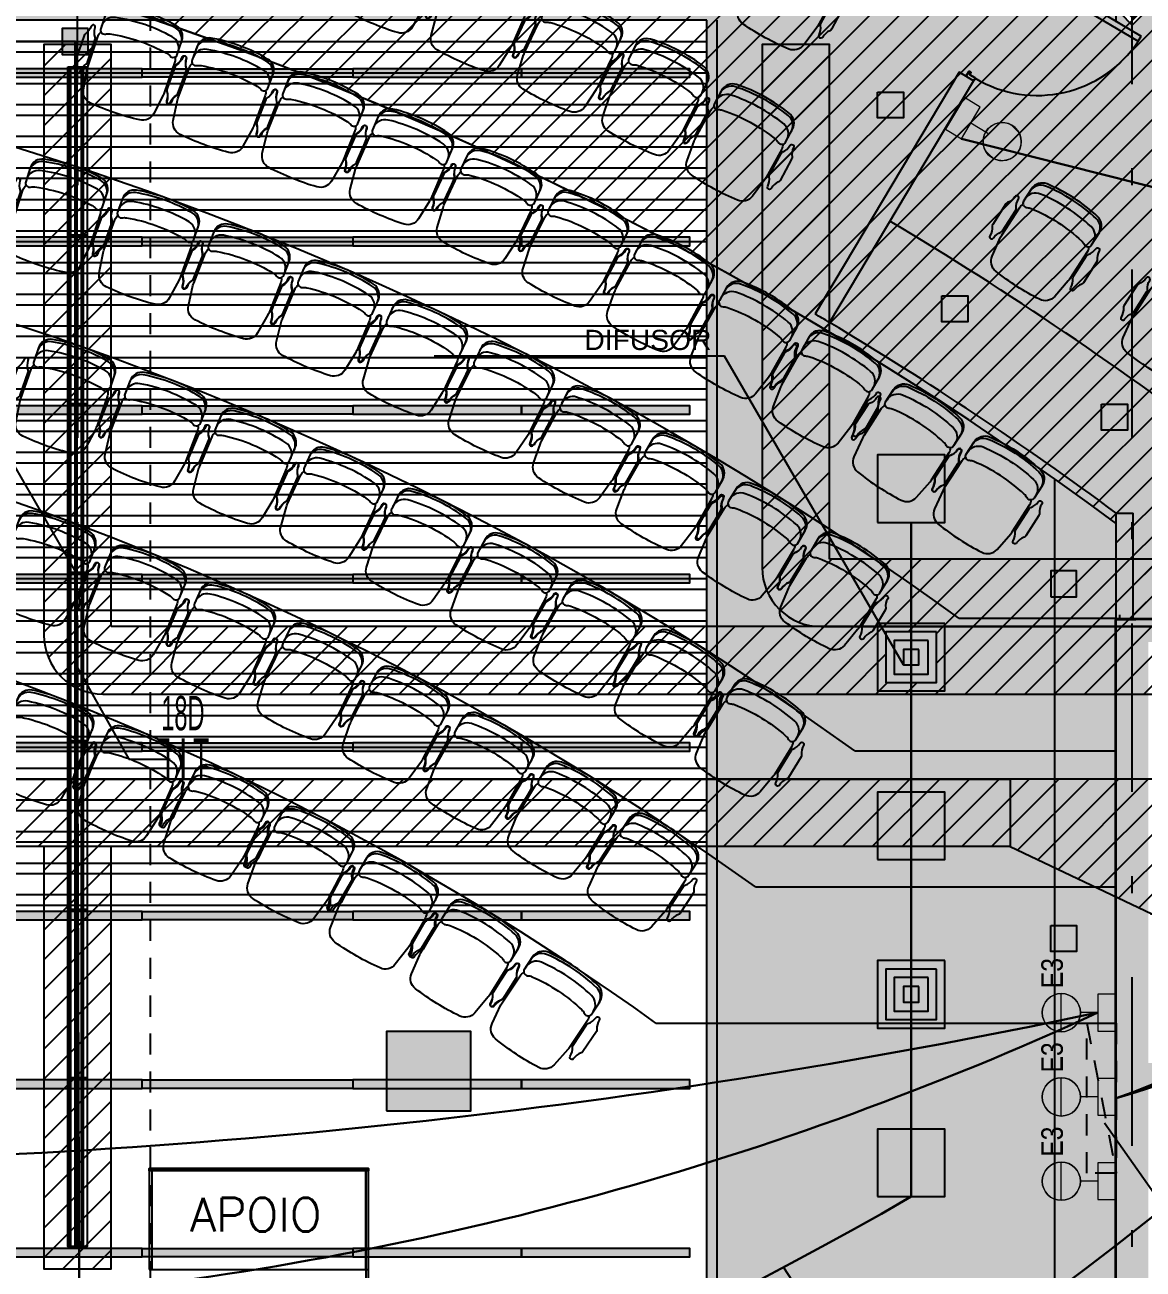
# Model space of a CAD drawing. Header units: millimetres. Extents: x 182 to 575, y -105 to 95.
# Drawn here: x 330.97 to 337.6, y -1.5 to 5.88 of the extents above; entities that cross this region are included whole.
import ezdxf
from ezdxf import colors
from ezdxf.entities.mleader import LeaderData, LeaderLine
from ezdxf.enums import TextEntityAlignment as Align
from ezdxf.math import Vec2, Vec3

# ---------------------------------------------------------------- set-up
doc = ezdxf.new("R2010")
doc.units = ezdxf.units.MM
doc.header["$MEASUREMENT"] = 0
for name, pattern in [('CONTINU', [0]), ('DASHDOT', [1, 0.5, -0.25, 0, -0.25]), ('HIDDEN2', [0.1875, 0.125, -0.0625])]:
    doc.linetypes.add(name, pattern=pattern)
for name, color, linetype in [('ar condicionado', 160, 'Continuous'), ('auxiliar eletrica', 1, 'Continuous'), ('base', 253, 'Continuous'), ('CAIX', 1, 'Continuous'), ('construir', 10, 'Continuous'), ('DEMOLIR', 10, 'HIDDEN2'), ('EIXOS', 31, 'DASHDOT'), ('eletrica', 200, 'Continuous'), ('ESTR', 3, 'Continuous'), ('FORRO', 253, 'Continuous'), ('LAY_1', 1, 'Continuous'), ('LAY_2', 2, 'Continuous'), ('LUMINOTECNICA', 170, 'Continuous'), ('Mob', 252, 'Continuous'), ('PISO', 252, 'Continuous'), ('som', 30, 'Continuous')]:
    doc.layers.add(name, color=color, linetype=linetype)
for name, color, linetype, lineweight in [('auxiliar eletrica am', 2, 'Continuous', 20), ('auxiliar eletrica vd', 3, 'Continuous', 20), ('eletroduto eletrica', 152, 'EL', 30), ('TEXTO ELETRICA', 2, 'Continuous', 20), ('Tomadas elétricas', 2, 'Continuous', 50)]:
    doc.layers.add(name, color=color, linetype=linetype, lineweight=lineweight)
doc.styles.add('ARIAL', font='arial.ttf')
doc.styles.add('SIMPLEX', font='simplex', dxfattribs={"height": 0.2})
doc.styles.get("Standard").update_dxf_attribs({"font": 'romans.shx'})
doc.styles.add('TECNO', font='technic_.ttf', dxfattribs={"width": 0.7})
doc.linetypes.add('EL', pattern='A,0.5,-0.2,["EL",Standard,S=0.1,R=0,X=-0.08,Y=-0.05],-0.175', length=0.875)
doc.dimstyles.new('SA-25', dxfattribs={"dimtxt": 0.05, "dimasz": 0.05, "dimexe": 0.025, "dimexo": 0.05, "dimgap": 0.025, "dimtad": 1, "dimzin": 4, "dimdsep": 46, "dimtxsty": 'SIMPLEX', "dimblk": 'OBLIQUE', "dimcen": 0.025, "dimdle": 0.05, "dimclrt": 2, "dimaunit": 1, "dimadec": 3, "dimazin": 0, "dimtfac": 1, "dimtofl": 0, "dimtmove": 0, "dimatfit": 3, "dimldrblk": 'OPEN30', "dimfxl": 1, "dimtolj": 1, "dimtzin": 0, "dimarcsym": 0})

# ---------------------------------------------------------------- blocks, each defined once
blk = doc.blocks.new('XR_BL2_AND_MON-REV15$0$P2000501')
for points in [[(0.2315, -0.362, 0.149389), (0.24, -0.3341), (0.24, -0.1416, 0.03724), (0.2389, -0.1267), (0.2207, -0.0055, 0.342214), (0.1543, 0.058, 0.051556), (-0.1543, 0.058, 0.342214), (-0.2207, -0.0055), (-0.2389, -0.1267, 0.03724), (-0.24, -0.1416), (-0.24, -0.3341, 0.149389), (-0.2315, -0.362)], [(0.24, -0.397, -0.36261), (0.1784, -0.4708, -0.08991), (-0.1784, -0.4708, -0.36261), (-0.24, -0.397)], [(0.24, -0.453, -0.36261), (0.1784, -0.5268, -0.08991), (-0.1784, -0.5268, -0.36261), (-0.24, -0.453)]]:
    blk.add_lwpolyline(points, format="xyb")
for points in [[(-0.2541, -0.1536, -0.164851), (-0.25, -0.1658), (-0.25, -0.3099, -0.164851), (-0.2541, -0.322, 0.162089), (-0.2725, -0.3753, -1), (-0.2975, -0.3753, 0.162089), (-0.3159, -0.322, -0.164851), (-0.32, -0.3099), (-0.32, -0.1658, -0.164851), (-0.3159, -0.1536, 0.162089), (-0.2975, -0.1003, -1), (-0.2725, -0.1003, 0.162089)], [(0.25, -0.1658), (0.25, -0.3099, 0.164851), (0.2541, -0.322, -0.162089), (0.2725, -0.3753, 1), (0.2975, -0.3753, -0.162089), (0.3159, -0.322, 0.164851), (0.32, -0.3099), (0.32, -0.1658, 0.164851), (0.3159, -0.1536, -0.162089), (0.2975, -0.1003, 1), (0.2725, -0.1003, -0.162089), (0.2541, -0.1536, 0.164851)], [(-0.1784, -0.3681, 0.08991), (0.1784, -0.3681, 0.086278), (0.2025, -0.3592, -0.57735), (0.24, -0.3809), (0.24, -0.468, -0.36261), (0.1784, -0.5418, -0.08991), (-0.1784, -0.5418, -0.36261), (-0.24, -0.468), (-0.24, -0.3809, -0.57735), (-0.2025, -0.3592, 0.086278)]]:
    blk.add_lwpolyline(points, format="xyb", close=True)
blk = doc.blocks.new('_Oblique')
at = {"color": 0, "linetype": 'ByBlock', "lineweight": -2}
blk.add_line((-0.5, -0.5), (0.5, 0.5), dxfattribs=at)
blk = doc.blocks.new('*D55')
at = {"layer": 'Defpoints', "color": 0, "transparency": 16777216}
for p in [(337.4458, 7.1956), (335.0766, 5.9082), (337.4458, 5.8464, 195.166)]:
    blk.add_point(p, dxfattribs=at)
at = {"layer": 'FORRO', "color": 0, "lineweight": -2, "transparency": 16777216}
for p, q in [((335.0266, 7.1956), (337.4958, 7.1956)), ((335.0766, 5.9582), (335.0766, 7.2206)), ((337.4458, 5.8964), (337.4458, 7.2206))]:
    blk.add_line(p, q, dxfattribs=at)
at = {"layer": 'FORRO', "color": 0, "lineweight": -2, "transparency": 16777216, "xscale": 0.05, "yscale": 0.05, "zscale": 0.05, "rotation": 180}
blk.add_blockref('_Oblique', (335.0766, 7.1956), dxfattribs=at)
at = {"layer": 'FORRO', "color": 0, "lineweight": -2, "transparency": 16777216, "xscale": 0.05, "yscale": 0.05, "zscale": 0.05}
blk.add_blockref('_Oblique', (337.4458, 7.1956), dxfattribs=at)
at = {"layer": 'FORRO', "color": 2, "transparency": 16777216, "insert": (336.2612, 7.3206), "char_height": 0.2, "attachment_point": 5, "style": 'SIMPLEX'}
blk.add_mtext('\\A1;2.37', dxfattribs=at)
blk = doc.blocks.new('_Open30')
at = {"color": 0, "linetype": 'ByBlock', "lineweight": -2}
for p, q in [((-1, 0.27), (0, 0)), ((0, 0), (-1, -0.27)), ((0, 0), (-1, 0))]:
    blk.add_line(p, q, dxfattribs=at)
blk = doc.blocks.new('DIFUS LIN')
at = {"ltscale": 0.8}
h = blk.add_hatch(dxfattribs=at)
h.set_pattern_fill('ANSI32', color=256, scale=0.1, angle=45)
h.set_pattern_definition([(90, (-134.6328, -206.38291), (-0.0375, 0), []), (90, (-134.6203, -206.37041), (-0.0375, 0), [])])
h.paths.add_polyline_path([(-0.0572, 1), (0.0572, 1), (0.0572, 0), (-0.0572, 0)])
blk.add_lwpolyline([(-0.0572, 1), (0.0572, 1), (0.0572, 0), (-0.0572, 0)], close=True, dxfattribs=at)
blk = doc.blocks.new('ILUMIN LIN')
at = {"layer": 'LUMINOTECNICA', "ltscale": 0.8}
h = blk.add_hatch(color=161, dxfattribs=at)
h.dxf.hatch_style = 1
h.paths.add_polyline_path([(-0.025, 1), (0.025, 1), (0.025, 0), (-0.025, 0)])
blk.add_lwpolyline([(-0.025, 1), (0.025, 1), (0.025, 0), (-0.025, 0)], close=True, dxfattribs=at)
blk = doc.blocks.new('40x40-4000')
at = {"layer": 'LUMINOTECNICA', "ltscale": 0.8}
h = blk.add_hatch(color=81, dxfattribs=at)
h.dxf.hatch_style = 1
h.paths.add_polyline_path([(-0.2, -0.2), (0.2, -0.2), (0.2, 0.2), (-0.2, 0.2)])
blk.add_lwpolyline([(-0.2, -0.2), (0.2, -0.2), (0.2, 0.2), (-0.2, 0.2)], close=True, dxfattribs=at)
blk = doc.blocks.new('STH8960PTO')
at = {"layer": 'LUMINOTECNICA', "ltscale": 0.8}
h = blk.add_hatch(color=31, dxfattribs=at)
h.dxf.hatch_style = 1
h.paths.add_polyline_path([(-0.0768, 0.0768), (0.0768, 0.0768), (0.0768, -0.0768), (-0.0768, -0.0768)])
blk.add_lwpolyline([(-0.0768, 0.0768), (0.0768, 0.0768), (0.0768, -0.0768), (-0.0768, -0.0768)], close=True, dxfattribs=at)
blk = doc.blocks.new('GRELHA AR')
at = {"layer": 'ar condicionado', "color": 1}
for points in [[(-0.2, 0.2), (0.2, 0.2), (0.2, -0.2), (-0.2, -0.2)], [(-0.1499, 0.1499), (0.1499, 0.1499), (0.1499, -0.1499), (-0.1499, -0.1499)], [(-0.1003, 0.1003), (0.1003, 0.1003), (0.1003, -0.1003), (-0.1003, -0.1003)], [(-0.0459, 0.0459), (0.0459, 0.0459), (0.0459, -0.0459), (-0.0459, -0.0459)]]:
    blk.add_lwpolyline(points, close=True, dxfattribs=at)
blk = doc.blocks.new('INT-4WAY')
at = {"layer": 'auxiliar eletrica vd'}
h = blk.add_hatch(color=150, dxfattribs=at)
h.dxf.hatch_style = 1
h.paths.add_polyline_path([(0.162, 0.466, 1), (-0.162, 0.466)])
at = {"layer": 'auxiliar eletrica am', "ltscale": 1.8}
blk.add_lwpolyline([(-0.156, 0), (0.156, 0), (0.156, 0.156), (-0.156, 0.156)], close=True, dxfattribs=at)
at = {"layer": 'auxiliar eletrica vd', "color": 150}
for p, q in [((-0.162, 0.466), (0.162, 0.466)), ((0, 0.156), (0, 0.304))]:
    blk.add_line(p, q, dxfattribs=at)
blk.add_circle((0, 0.466), 0.162, dxfattribs=at)
for start, end in [(0, 180), (180, 0)]:
    blk.add_arc((0, 0.466), 0.162, start, end, dxfattribs=at)
at = {"layer": 'auxiliar eletrica vd', "color": 20, "ltscale": 1.5, "style": 'TECNO'}
blk.add_text('E3', height=0.1828, dxfattribs=at).set_placement((0.207, 0.453))
blk = doc.blocks.new('INTERRUPTOR NOVO')
at = {"layer": 'auxiliar eletrica vd'}
for points in [[(5678418.53, 6557199.21), (5678419.8, 6557196.56), (5678422.05, 6557204.94)], [(5678418.53, 6557199.21), (5678422.05, 6557204.94), (5678420.6, 6557204.21)], [(5678419.8, 6557196.56), (5678422.05, 6557195.1), (5678422.05, 6557204.94)], [(5678420.6, 6557204.21), (5678422.05, 6557204.94), (5678421.06, 6557204.5)], [(5678422.05, 6557204.94), (5678424.19, 6557205.17), (5678423.11, 6557205.17)], [(5678422.05, 6557204.94), (5678425.25, 6557204.94), (5678424.19, 6557205.17)], [(5678422.05, 6557195.1), (5678425.25, 6557195.1), (5678422.05, 6557204.94)], [(5678422.05, 6557204.94), (5678425.25, 6557195.1), (5678425.25, 6557204.94)], [(5678425.25, 6557204.94), (5678426.69, 6557204.21), (5678426.23, 6557204.5)], [(5678425.25, 6557204.94), (5678426.9, 6557204.04), (5678426.69, 6557204.21)], [(5678425.25, 6557204.94), (5678427.49, 6557203.48), (5678426.9, 6557204.04)], [(5678425.25, 6557204.94), (5678425.25, 6557195.1), (5678427.49, 6557203.48)], [(5678418.48, 6557200.29), (5678418.72, 6557201.62), (5678418.58, 6557201.1)], [(5678418.48, 6557200.29), (5678418.53, 6557199.21), (5678418.72, 6557201.62)], [(5678418.53, 6557199.21), (5678420.6, 6557204.21), (5678419.46, 6557203.06)], [(5678418.53, 6557199.21), (5678419.46, 6557203.06), (5678418.81, 6557201.87)], [(5678418.53, 6557199.21), (5678418.81, 6557201.87), (5678418.72, 6557201.62)], [(5678419.46, 6557203.06), (5678420.6, 6557204.21), (5678419.99, 6557203.68)], [(5678425.25, 6557195.1), (5678428.76, 6557200.83), (5678427.49, 6557203.48)], [(5678427.49, 6557203.48), (5678428.48, 6557201.87), (5678428.13, 6557202.61)], [(5678427.49, 6557203.48), (5678428.76, 6557200.83), (5678428.48, 6557201.87)], [(5678418.48, 6557199.75), (5678418.53, 6557199.21), (5678418.48, 6557200.29)], [(5678418.53, 6557199.21), (5678418.81, 6557198.17), (5678419.8, 6557196.56)], [(5678418.53, 6557199.21), (5678418.65, 6557198.68), (5678418.81, 6557198.17)], [(5678418.81, 6557198.17), (5678418.92, 6557197.92), (5678419.16, 6557197.43)], [(5678418.81, 6557198.17), (5678419.16, 6557197.43), (5678419.8, 6557196.56)], [(5678425.25, 6557195.1), (5678426.69, 6557195.83), (5678428.76, 6557200.83)], [(5678426.69, 6557195.83), (5678427.83, 6557196.98), (5678428.76, 6557200.83)], [(5678427.83, 6557196.98), (5678428.48, 6557198.17), (5678428.76, 6557200.83)], [(5678427.83, 6557196.98), (5678427.99, 6557197.2), (5678428.48, 6557198.17)], [(5678428.48, 6557198.17), (5678428.57, 6557198.42), (5678428.76, 6557200.83)], [(5678428.57, 6557198.42), (5678428.81, 6557199.75), (5678428.76, 6557200.83)], [(5678428.57, 6557198.42), (5678428.71, 6557198.94), (5678428.81, 6557199.75)], [(5678428.71, 6557198.94), (5678428.76, 6557199.21), (5678428.81, 6557199.75)], [(5678419.16, 6557197.43), (5678419.46, 6557196.98), (5678419.8, 6557196.56)], [(5678419.8, 6557196.56), (5678420.39, 6557196), (5678422.05, 6557195.1)], [(5678419.8, 6557196.56), (5678419.99, 6557196.36), (5678420.39, 6557196)], [(5678420.39, 6557196), (5678420.6, 6557195.83), (5678422.05, 6557195.1)], [(5678420.6, 6557195.83), (5678421.06, 6557195.54), (5678422.05, 6557195.1)], [(5678421.06, 6557195.54), (5678421.3, 6557195.41), (5678422.05, 6557195.1)], [(5678421.3, 6557195.41), (5678421.54, 6557195.29), (5678422.05, 6557195.1)], [(5678422.05, 6557195.1), (5678422.57, 6557194.96), (5678423.11, 6557194.87)], [(5678422.05, 6557195.1), (5678423.11, 6557194.87), (5678425.25, 6557195.1)], [(5678423.11, 6557194.87), (5678424.19, 6557194.87), (5678425.25, 6557195.1)], [(5678423.11, 6557194.87), (5678423.38, 6557194.85), (5678423.92, 6557194.85)], [(5678424.19, 6557194.87), (5678424.72, 6557194.96), (5678425.25, 6557195.1)], [(5678425.25, 6557195.1), (5678426.23, 6557195.54), (5678426.69, 6557195.83)], [(5678426.69, 6557195.83), (5678427.31, 6557196.36), (5678427.83, 6557196.98)], [(5678426.69, 6557195.83), (5678426.9, 6557196), (5678427.31, 6557196.36)], [(5678427.31, 6557196.36), (5678427.49, 6557196.56), (5678427.83, 6557196.98)]]:
    blk.add_hatch(color=150, dxfattribs=at).paths.add_polyline_path(points, flags=0)
at = {"layer": 'auxiliar eletrica am', "ltscale": 1.8}
blk.add_lwpolyline([(5678418.65, 6557185.12), (5678428.65, 6557185.12), (5678428.65, 6557190.12), (5678418.65, 6557190.12)], close=True, dxfattribs=at)
at = {"layer": 'auxiliar eletrica vd', "color": 150}
blk.add_line((5678423.65, 6557190.12), (5678423.65, 6557195.52), dxfattribs=at)
blk.add_circle((5678423.65, 6557200.02), 5.18, dxfattribs=at)
for radius, start, end in [(5.18, 0, 180), (5.17, 180, 0)]:
    blk.add_arc((5678423.65, 6557200.02), radius, start, end, dxfattribs=at)

msp = doc.modelspace()

# ---------------------------------------------------------------- hatches: boundary and pattern name
at = {"layer": 'ar condicionado'}
h = msp.add_hatch(dxfattribs=at)
h.set_pattern_fill('ANSI31', color=256)
edge = h.paths.add_edge_path()
edge.add_line((325.2408, 1.0062), (336.8154, 1.0062))
edge.add_line((336.8154, 1.0062), (336.8154, 1.4062))
edge.add_line((336.8154, 1.4062), (325.1908, 1.4062))
edge.add_arc((325.1908, 1.0562), 0.35, 90, 180)
edge.add_line((324.8408, 1.0562), (324.8408, -1.4987))
edge.add_line((324.8408, -1.4987), (325.2408, -1.4987))
edge.add_line((325.2408, -1.4987), (325.2408, 1.0062))
edge = h.paths.add_edge_path()
edge.add_line((338.166, 2.311), (336.9444, 2.311))
edge.add_line((336.9444, 2.311), (331.4825, 2.311))
edge.add_line((331.4825, 2.311), (331.4825, 5.7647))
edge.add_line((331.4825, 5.7647), (331.0825, 5.7647))
edge.add_line((331.0825, 5.7647), (331.0825, 2.261))
edge.add_arc((331.4325, 2.261), 0.35, 180, 270)
edge.add_line((331.4325, 1.911), (338.166, 1.911))
edge.add_line((338.166, 1.911), (338.166, 2.311))
h.paths.add_polyline_path([(336.0788, 2.2792), (336.3786, 2.2792), (336.3786, 1.9793), (336.0788, 1.9793)], flags=16)
h.paths.add_polyline_path([(336.1284, 2.2296), (336.329, 2.2296), (336.329, 2.029), (336.1284, 2.029)], flags=0)
h.paths.add_polyline_path([(336.1828, 2.1752), (336.2746, 2.1752), (336.2746, 2.0833), (336.1828, 2.0833)], flags=0)
edge = h.paths.add_edge_path(flags=0)
edge.add_line((338.166, 2.711), (336.9944, 2.711))
edge.add_line((336.9944, 2.711), (336.9944, 5.7647))
edge.add_line((336.9944, 5.7647), (336.5944, 5.7647))
edge.add_line((336.5944, 5.7647), (336.5944, 2.661))
edge.add_arc((336.9444, 2.661), 0.35, 180, 270)
edge.add_line((336.9444, 2.311), (338.166, 2.311))
edge.add_line((338.166, 2.311), (338.166, 2.711))
h.paths.add_polyline_path([(331.4825, 1.0062), (331.0825, 1.0062), (331.0825, -1.4987), (331.4825, -1.4987)], flags=17)
h = msp.add_hatch(dxfattribs=at)
h.set_pattern_fill('ANSI31', color=256)
edge = h.paths.add_edge_path()
edge.add_line((338.166, 2.711), (335.7444, 2.711))
edge.add_line((335.7444, 2.711), (335.7444, 5.7647))
edge.add_line((335.7444, 5.7647), (335.3444, 5.7647))
edge.add_line((335.3444, 5.7647), (335.3444, 2.661))
edge.add_arc((335.6944, 2.661), 0.35, 180, 270)
edge.add_line((335.6944, 2.311), (338.166, 2.311))
edge.add_line((338.166, 2.311), (338.166, 2.711))
h.paths.add_polyline_path([(338.166, 1.4062), (336.8154, 1.4062), (336.8154, 1.0062), (337.3172, 0.7677), (337.6358, 0.6163), (337.657, 0.6062), (338.166, 0.6062)])
at = {"layer": 'base'}
msp.add_hatch(color=256, dxfattribs=at).paths.add_polyline_path([(342.5958, 2.1191), (342.5958, 3.866), (342.7658, 3.866), (342.7658, 3.776), (342.7358, 3.776), (342.7358, 0.3223), (342.7658, 0.3223), (342.7658, 0.2323), (342.5958, 0.2323), (342.5958, 1.9791), (339.5362, 1.9791), (339.5362, -2.1809), (341.0237, -2.1809), (341.0237, -2.3209), (339.3462, -2.3209), (339.3462, -2.1809), (339.3962, -2.1809), (339.3962, -0.4191), (337.6358, -0.4191), (337.6358, -1.9216), (337.5408, -1.8266), (337.4458, -1.9216), (337.4458, 2.3591), (338.5462, 2.3591), (338.5462, 2.2191), (337.6358, 2.2191), (337.6358, -0.2791), (339.3962, -0.2791), (339.3962, 2.2191), (339.3462, 2.2191), (339.3462, 2.3591), (339.3962, 2.3591), (339.3962, 6.2791), (337.8951, 6.2791), (337.9651, 6.3491), (337.8951, 6.4191), (341.0237, 6.4191), (341.0237, 6.2791), (339.5362, 6.2791), (339.5362, 2.1191)])
at = {"layer": 'construir'}
h = msp.add_hatch(dxfattribs=at)
h.set_pattern_fill('ANSI31', color=256)
edge = h.paths.add_edge_path()
edge.add_line((325.0408, 7.0141), (325.0408, 8.4316))
edge.add_line((325.0408, 8.4316), (328.1575, 8.4316))
edge.add_line((328.1575, 8.4316), (328.1575, 8.5216))
edge.add_line((328.1575, 8.5216), (337.4708, 8.5216))
edge.add_line((337.4708, 8.5216), (337.4708, 6.7009))
edge.add_line((337.4708, 6.7009), (337.1166, 6.3466))
edge.add_line((337.1166, 6.3466), (337.5458, 5.9174))
edge.add_line((337.5458, 5.9174), (337.9325, 6.2716))
edge.add_line((337.9325, 6.2716), (339.3689, 6.2729))
edge.add_line((339.3689, 6.2729), (339.3689, 2.3604))
edge.add_line((339.3689, 2.3604), (337.4458, 2.3612))
edge.add_line((337.4458, 2.3612), (337.4458, 2.9227))
edge.add_arc((325.0562, -13.7905), 20.8047, 53.45019, 90.04235)
at = {"layer": 'FORRO', "transparency": 33554602}
h = msp.add_hatch(color=256, dxfattribs=at)
h.dxf.hatch_style = 1
h.paths.add_polyline_path([(315.0651, 5.9082), (319.2151, 5.9082), (319.2151, -2.1584), (317.2461, -2.1584), (317.2753, -2.2034), (337.1666, -2.2034), (337.4408, -1.9291), (337.4408, 2.3516), (339.3689, 2.3837), (339.3689, 6.2766), (337.9375, 6.2766), (337.5408, 5.8799), (337.0812, 6.3537), (337.4708, 6.7433), (337.4708, 8.5216), (312.6108, 8.4316), (312.6358, 6.7183), (313.0004, 6.3537), (312.5479, 5.887), (312.1416, 6.2791), (310.6855, 6.2766), (310.6855, 2.3566), (312.6358, 2.3566), (312.6408, -1.9291), (312.9151, -2.2034), (317.2753, -2.2034), (317.2461, -2.1584), (315.0651, -2.1584)])
h.paths.add_polyline_path([(319.2151, 5.9082), (324.6166, 5.9082), (324.6166, -2.1584), (319.2151, -2.1584)], flags=17)
h.paths.add_polyline_path([(325.4651, 5.9082), (330.8666, 5.9082), (330.8666, -2.1584), (325.4651, -2.1584)], flags=16)
h.paths.add_polyline_path([(330.8666, 5.9082), (335.0166, 5.9082), (335.0166, -2.1584), (330.8666, -2.1584)], flags=16)
at = {"layer": 'FORRO'}
h = msp.add_hatch(dxfattribs=at)
h.set_pattern_fill('ANSI32', color=256, scale=0.5, angle=135)
h.set_pattern_definition([(180, (318.36656, 5.90821), (-1e-17, -0.1875), []), (180, (318.30406, 5.97071), (-1e-17, -0.1875), [])])
h.paths.add_polyline_path([(330.8666, 5.9082), (335.0166, 5.9082), (335.0166, 0.5711), (330.8666, 0.5711)])
at = {"layer": 'som'}
h = msp.add_hatch(color=256, dxfattribs=at)
h.dxf.hatch_style = 1
h.paths.add_polyline_path([(333.1158, -0.5618), (333.6158, -0.5618), (333.6158, -0.0918), (333.1158, -0.0918)])

# ---------------------------------------------------------------- linework, layer by layer
at = {"color": 0, "extrusion": (2.28982e-05, -4.81365e-07, 1)}
msp.add_line((337.5762, 5.7844, 0), (337.5941, 5.8144, 0), dxfattribs=at)
at = {"layer": 'ar condicionado', "color": 7}
for p, q in [((331.2747, 2.633), (330.2129, 4.4643)), ((335.1209, 3.9147, 97.583), (333.3992, 3.9147, 97.583)), ((336.1828, 2.0833, 97.583), (335.1209, 3.9147, 97.583))]:
    msp.add_line(p, q, dxfattribs=at)
at = {"layer": 'ar condicionado'}
msp.add_line((336.8154, 1.0062), (337.657, 0.6062), dxfattribs=at)
for points in [[(331.4825, 2.311), (331.4825, 5.7647), (331.0825, 5.7647), (331.0825, 2.261, 0.414214), (331.4325, 1.911), (338.166, 1.911), (338.166, 2.311)], [(335.7444, 2.711), (335.7444, 5.7647), (335.3444, 5.7647), (335.3444, 2.661, 0.414214), (335.6944, 2.311), (338.166, 2.311), (338.166, 2.711)], [(325.2408, 1.0062), (325.2408, -1.4987), (324.8408, -1.4987), (324.8408, 1.0562, -0.414214), (325.1908, 1.4062), (336.8154, 1.4062), (336.8154, 1.0062)]]:
    msp.add_lwpolyline(points, format="xyb", close=True, dxfattribs=at)
for points in [[(337.6487, 0.6062), (338.166, 0.6062), (338.166, 1.4062), (325.2908, 1.4062)], [(331.0825, 1.0062), (331.0825, -1.4987), (331.4825, -1.4987), (331.4825, 1.0062)]]:
    msp.add_lwpolyline(points, dxfattribs=at)
at = {"layer": 'auxiliar eletrica'}
msp.add_line((331.2803, 2.0696, 177.5225), (331.5868, 1.5238, 177.5225), dxfattribs=at)
at = {"layer": 'auxiliar eletrica', "linetype": 'CONTINU', "ltscale": 0.025}
msp.add_line((331.5868, 1.5238, 177.5225), (331.8324, 1.5238, 177.5225), dxfattribs=at)
at = {"layer": 'base'}
for p, q in [((337.4658, 2.3812, 195.166), (337.4658, 2.3566, 195.166)), ((337.4458, -1.9241, 195.166), (337.4458, 2.3566, 195.166)), ((337.4458, -1.9241, 195.166), (337.4458, 2.3566, 195.166)), ((337.4408, 1.5738, 195.166), (337.4408, 1.7238, 195.166)), ((337.4408, 0.7664, 195.166), (337.4408, 0.9164, 195.166)), ((337.4458, -0.041, 195.166), (337.4458, 0.109, 195.166))]:
    msp.add_line(p, q, dxfattribs=at)
at = {"layer": 'CAIX', "extrusion": (2.28982e-05, -4.81365e-07, 1)}
for p, q in [((336.9585, 6.1526, 0), (337.5762, 5.7844, 0)), ((336.9764, 6.1827, 0), (337.5941, 5.8144, 0)), ((336.5989, 5.5495), (336.5964, 5.5452))]:
    msp.add_line(p, q, dxfattribs=at)
at = {"layer": 'CAIX', "extrusion": (2.28982e-05, -4.81365e-07, 1), "elevation": 0.0077}
msp.add_lwpolyline([(336.5705, 5.6054, -0.414214), (336.5727, 5.6059), (336.5828, 5.5999, -0.414214), (336.5834, 5.5977), (336.5769, 5.5869, 0.414214), (336.5772, 5.5858), (336.6078, 5.5675, -0.414214), (336.6083, 5.5653), (336.5997, 5.5509, -0.414214), (336.5975, 5.5504), (336.5921, 5.5536), (336.5925, 5.5543), (336.598, 5.551, 0.414214), (336.5991, 5.5513), (336.6077, 5.5658, 0.414214), (336.6074, 5.5669), (336.5768, 5.5851, -0.414214), (336.5762, 5.5873), (336.5827, 5.5981, 0.414214), (336.5824, 5.5992), (336.5723, 5.6052, 0.414214), (336.5712, 5.605), (336.5549, 5.5776, 0.414214), (336.5552, 5.5766), (336.5607, 5.5733), (336.5603, 5.5726), (336.5548, 5.5759, -0.414214), (336.5542, 5.5781)], format="xyb", close=True, dxfattribs=at)
at = {"layer": 'CAIX', "extrusion": (2.28982e-05, -4.81365e-07, 1)}
msp.add_arc((336.9764, 6.1827, 0.0077), 0.72, 239.19714, 326.41083, dxfattribs=at)
at = {"layer": 'construir'}
for p, q in [((336.513, 5.6008), (335.6582, 4.1669)), ((336.5989, 5.5495), (335.7441, 4.1157)), ((336.5989, 5.5495, 0), (336.513, 5.6008)), ((337.4458, 2.9848, 195.166), (337.5458, 2.9848, 195.166)), ((338.5462, 2.3566, 195.166), (337.4458, 2.3566, 195.166))]:
    msp.add_line(p, q, dxfattribs=at)
for points in [[(330.9145, -2.2054), (331.2915, -1.8298), (331.6674, -2.2057), (331.7076, -2.2034), (337.1666, -2.2034), (337.4458, -1.9241), (337.4458, 2.3566), (337.4458, 2.3566), (339.3689, 2.3566), (339.3689, 6.2766), (337.8951, 6.2766), (337.5415, 5.923), (337.1166, 6.3466), (337.4708, 6.7009), (337.4708, 8.5216), (328.1575, 8.5216)], [(337.4458, 2.3612), (337.4458, 2.9848)], [(337.5458, 2.3612), (337.5458, 2.9848)]]:
    msp.add_lwpolyline(points, dxfattribs=at)
for radius, start, end in [(20.8513, 53.49254, 126.50745), (21.6013, 52.6504, 59.19714), (20.9013, 59.19714, 59.47126), (20.9013, 53.59393, 59.19714)]:
    msp.add_arc((325.0408, -13.8372), radius, start, end, dxfattribs=at)
at = {"layer": 'DEMOLIR'}
msp.add_line((337.2714, -0.041, 195.166), (337.4458, -0.9325, 195.166), dxfattribs=at)
at = {"layer": 'DEMOLIR', "elevation": 195.166}
msp.add_lwpolyline([(337.2714, -0.041), (337.4458, -0.041), (337.4458, -0.9325), (337.2714, -0.9325)], close=True, dxfattribs=at)
at = {"layer": 'EIXOS', "linetype": 'DASHDOT', "ltscale": 2}
for p, q in [((331.2877, -4.9696), (331.2797, 11.8133)), ((337.5408, -4.9696), (337.5408, 11.8133))]:
    msp.add_line(p, q, dxfattribs=at)
at = {"layer": 'eletroduto eletrica'}
msp.add_line((338.5936, 4.6816), (336.5263, 5.2058), dxfattribs=at)
at = {"layer": 'eletroduto eletrica', "color": 92, "ltscale": 1.3}
for points, elevation in [([(314.053, 8.2439), (336.1823, 8.2439, -0.82488), (337.4458, -0.4867, 0.823458)], 97.583), ([(312.2115, 0.3654, -0.829419), (313.653, 7.1293), (336.4287, 7.1293, -0.86896), (337.4458, -0.4867, -1.175968)], -195.166), ([(318.7837, -1.6438), (318.7837, 5.783), (331.2685, 5.783), (331.2921, -1.6438, 0.081379), (337.3364, 0.0206, 1.382826)], 177.5225), ([(336.2287, 2.9293), (336.2287, -1.0707, -0.293776), (312.2115, 0.0422, -0.916278)], 97.583), ([(321.2994, -0.8737), (323.9762, -0.8737), (323.9762, -0.1025), (326.1055, -0.1025), (326.1055, -0.8737), (328.7823, -0.8737, 0.052131), (337.3364, 0.0206, -8.359786)], 97.583)]:
    msp.add_lwpolyline(points, format="xyb", dxfattribs=dict(at, elevation=elevation))
msp.add_arc((325.6384, 13.9306, -97.583), 19.3176, 225.96781, 312.63228, dxfattribs=at)
at = {"layer": 'ESTR', "color": 1, "linetype": 'HIDDEN2'}
msp.add_line((331.7151, -2.2534), (331.7151, 6.3466), dxfattribs=at)
at = {"layer": 'FORRO'}
msp.add_line((335.0766, -2.2034), (335.0766, 5.9082), dxfattribs=at)
at = {"layer": 'FORRO', "color": 2}
msp.add_line((337.0808, -2.2034), (337.0808, 3.1868), dxfattribs=at)
at = {"layer": 'FORRO', "color": 2, "elevation": 195.166}
msp.add_lwpolyline([(310.6855, 6.2766), (310.6855, 2.3566), (312.6358, 2.3566), (312.6408, -1.9291), (312.9151, -2.2034), (337.1666, -2.2034), (337.4408, -1.9291), (337.4408, 2.3516), (339.3689, 2.3837), (339.3689, 6.2766), (337.9375, 6.2766), (337.5408, 5.8799), (337.0812, 6.3537), (337.4708, 6.7433), (337.4708, 8.5216), (312.6108, 8.4316), (312.6358, 6.7183), (313.0004, 6.3537), (312.5479, 5.887), (312.1416, 6.2791)], close=True, dxfattribs=at)
at = {"layer": 'FORRO'}
msp.add_lwpolyline([(335.0166, 5.9082), (330.8666, 5.9082), (330.8666, -2.1584), (335.0166, -2.1584)], close=True, dxfattribs=at)
at = {"layer": 'LAY_2'}
for p, q in [((336.513, 5.6008), (335.6582, 4.1669)), ((336.5989, 5.5495), (335.7441, 4.1157)), ((336.5989, 5.5495, 0), (336.513, 5.6008)), ((337.4458, 2.9848, 195.166), (337.5458, 2.9848, 195.166)), ((338.5462, 2.3566, 195.166), (337.4458, 2.3566, 195.166))]:
    msp.add_line(p, q, dxfattribs=at)
for points in [[(337.4458, 2.3612), (337.4458, 2.9848)], [(337.5458, 2.3612), (337.5458, 2.9848)]]:
    msp.add_lwpolyline(points, dxfattribs=at)
for radius, start, end in [(21.6013, 52.6504, 59.19714), (20.9013, 59.19714, 59.47126), (20.9013, 53.59393, 59.19714)]:
    msp.add_arc((325.0408, -13.8372), radius, start, end, dxfattribs=at)
at = {"layer": 'Mob'}
for points in [[(331.7076, -1.5034), (333.0076, -1.5034), (333.0076, -0.9034), (331.7076, -0.9034)], [(333.0076, -0.9034), (333.0076, -0.9188), (331.7076, -0.9188), (331.7076, -0.9034)], [(331.7231, -1.5034), (332.9922, -1.5034), (332.9922, -0.9188), (331.7231, -0.9188)], [(333.0076, -0.9188), (332.9922, -0.9188), (332.9922, -2.0918), (333.0076, -2.0918)]]:
    msp.add_lwpolyline(points, close=True, dxfattribs=at)
at = {"layer": 'PISO'}
for p, q in [((336.5124, 2.3612, 195.166), (337.4458, 2.3612, 195.166)), ((335.8946, 1.5738, 195.166), (337.4408, 1.5738, 195.166)), ((335.8946, 1.5738, 195.166), (337.4408, 1.5738, 195.166)), ((335.3045, 0.7664, 195.166), (337.4408, 0.7664, 195.166)), ((335.3045, 0.7664, 195.166), (337.4408, 0.7664, 195.166)), ((334.7145, -0.041, 195.166), (337.4458, -0.041, 195.166)), ((334.7145, -0.041, 195.166), (337.4458, -0.041, 195.166))]:
    msp.add_line(p, q, dxfattribs=at)
for centre, radius, start, end in [((325.0408, -13.8372), 20.8513, 57.49475, 122.50525), ((325.2254, -13.2549), 19.2681, 54.14159, 89.95427), ((325.2254, -13.2549), 18.2681, 54.26527, 89.95176), ((325.2254, -13.2549), 18.2681, 54.26527, 89.95176), ((325.2254, -13.2549), 17.2681, 54.28987, 89.94897), ((325.2254, -13.2549), 17.2681, 54.28987, 89.94897), ((325.2254, -13.2549), 16.2681, 54.31751, 90.47414), ((325.2254, -13.2549), 16.2681, 54.31751, 90.47414)]:
    msp.add_arc(centre, radius, start, end, dxfattribs=at)
at = {"layer": 'som'}
msp.add_lwpolyline([(333.1158, -0.5618), (333.6158, -0.5618), (333.6158, -0.0918), (333.1158, -0.0918)], close=True, dxfattribs=at)

# ---------------------------------------------------------------- block references
at = {"layer": 'ar condicionado'}
for p in [(331.2825, 4.633), (331.2825, 3.633), (331.2825, 2.633), (331.2825, 1.633), (331.2825, 0.633), (331.2825, -0.367), (331.2825, -1.367)]:
    msp.add_blockref('DIFUS LIN', p, dxfattribs=at)
at = {"layer": 'ar condicionado', "xscale": -1}
for p in [(336.2287, 2.1293, 97.583), (336.2287, 0.1293, 97.583)]:
    msp.add_blockref('GRELHA AR', p, dxfattribs=at)
at = {"layer": 'eletrica', "xscale": 0.7, "yscale": 0.7, "zscale": 0.7, "rotation": 90}
for p in [(337.4458, 0.0206, 195.166), (337.4458, -0.4794, 195.166), (337.4458, -0.9794, 195.166)]:
    msp.add_blockref('INT-4WAY', p, dxfattribs=at)
at = {"layer": 'LUMINOTECNICA', "xscale": -1}
msp.add_blockref('STH8960PTO', (331.2685, 5.783), dxfattribs=at)
for name, p, rotation in [('ILUMIN LIN', (331.6658, 5.5961), 90), ('ILUMIN LIN', (333.9158, 5.5961), 90), ('ILUMIN LIN', (334.9158, 5.5961), 90), ('ILUMIN LIN', (331.6658, 4.5961), 90), ('ILUMIN LIN', (333.9158, 4.5961), 90), ('ILUMIN LIN', (334.9158, 4.5961), 90), ('ILUMIN LIN', (331.6658, 3.5961), 90), ('ILUMIN LIN', (333.9158, 3.5961), 90), ('ILUMIN LIN', (334.9158, 3.5961), 90), ('ILUMIN LIN', (331.6658, 2.5961), 90), ('ILUMIN LIN', (333.9158, 2.5961), 90), ('ILUMIN LIN', (334.9158, 2.5961), 90), ('STH8960PTO', (337.1336, 2.5647), 180), ('ILUMIN LIN', (331.6658, 1.5961), 90), ('ILUMIN LIN', (333.9158, 1.5961), 90), ('ILUMIN LIN', (334.9158, 1.5961), 90), ('ILUMIN LIN', (331.6658, 0.5961), 90), ('ILUMIN LIN', (333.9158, 0.5961), 90), ('ILUMIN LIN', (334.9158, 0.5961), 90), ('ILUMIN LIN', (331.6658, -0.4039), 90), ('ILUMIN LIN', (333.9158, -0.4039), 90), ('ILUMIN LIN', (334.9158, -0.4039), 90), ('ILUMIN LIN', (331.6658, -1.4039), 90), ('ILUMIN LIN', (333.9158, -1.4039), 90), ('ILUMIN LIN', (334.9158, -1.4039), 90)]:
    msp.add_blockref(name, p, dxfattribs=dict(at, rotation=rotation))
at = {"layer": 'LUMINOTECNICA', "yscale": 1.25, "rotation": 90}
for p in [(332.9158, 5.5961), (332.9158, 4.5961), (332.9158, 3.5961), (332.9158, 2.5961), (332.9158, 1.5961), (332.9158, 0.5961), (332.9158, -0.4039), (332.9158, -1.4039)]:
    msp.add_blockref('ILUMIN LIN', p, dxfattribs=at)
at = {"layer": 'LUMINOTECNICA'}
for name, p in [('STH8960PTO', (336.1055, 5.4059, 97.583)), ('STH8960PTO', (336.4873, 4.1968, 97.583)), ('STH8960PTO', (337.4351, 3.5536, 97.583)), ('40x40-4000', (336.2287, 3.1293, 97.583)), ('40x40-4000', (336.2287, 1.1293, 97.583)), ('STH8960PTO', (337.1336, 0.4605)), ('40x40-4000', (336.2287, -0.8707, 97.583))]:
    msp.add_blockref(name, p, dxfattribs=at)
at = {"layer": 'Mob', "xscale": -1}
for p, rotation in [((333.0624, 5.9475), 157.5944860706686), ((335.3947, 5.8627, -195.166), 151.3985473872886), ((333.5797, 5.7239), 156.0455013998251), ((334.0903, 5.4857), 154.4965167289804), ((331.5241, 5.4218, 195.166), 161.241440083203), ((332.0549, 5.2325, 195.166), 159.6924554123593), ((334.5939, 5.233), 152.9475320581355), ((332.5813, 5.0313, 195.166), 158.1434707415148), ((335.0901, 4.966), 151.3985473872886), ((333.1011, 4.8136, 195.166), 156.5944860706684), ((333.6143, 4.581, 195.166), 155.0455013998251), ((331.0849, 4.5141, 251.1069), 161.9518478221289), ((336.8917, 4.3852), 147.2482294482468), ((331.617, 4.3298, 251.1069), 160.310413165478), ((334.1207, 4.3339, 195.166), 153.4965167289804), ((332.1433, 4.1295, 251.1069), 158.6689785088232), ((334.6199, 4.0725, 195.166), 151.9475320581354), ((332.6633, 3.9134, 251.1069), 157.0275438521709), ((337.6702, 3.9025), 147.2482294482468), ((335.1113, 3.7969, 195.166), 150.3985473872886), ((333.1765, 3.6819, 251.1069), 155.386109195523), ((335.6002, 3.5044, 195.166), 150.3985473872886), ((331.1225, 3.4447, 251.1069), 160.6453840925324), ((333.6825, 3.435, 251.1069), 153.7446745388697), ((331.6501, 3.249, 251.1069), 158.914096754602), ((334.181, 3.1729, 251.1069), 152.1032398822146), ((332.1717, 3.0363, 251.1069), 157.182809416674), ((334.6712, 2.896, 251.1069), 150.4618052255678), ((332.6862, 2.8072, 251.1069), 155.4515220787462), ((333.1927, 2.562, 251.1069), 153.7202347408187), ((335.1529, 2.6045, 251.1069), 148.8203705689165), ((330.9997, 2.426, 251.1069), 159.7789939418688), ((333.6911, 2.301, 251.1069), 151.9889474028941), ((335.6406, 2.3094, 251.1069), 148.8203705689165), ((331.5238, 2.2222, 251.1069), 157.9474471192115), ((334.181, 2.0242, 251.1069), 150.2576600649622), ((332.0411, 2.0018, 251.1069), 156.1159002965478), ((332.5506, 1.7642, 251.1069), 154.2843534738868), ((334.6618, 1.7321, 251.1069), 148.5263727270346), ((333.0517, 1.5093, 251.1069), 152.4528066512287), ((335.1408, 1.441, 251.1069), 148.5263727270348), ((330.9763, 1.3649, 251.1069), 158.063496546948), ((333.5437, 1.2378, 251.1069), 150.6212598285741), ((331.4874, 1.1534, 251.1069), 156.1193643135926), ((331.9909, 0.924, 251.1069), 154.1752320802493), ((334.0262, 0.95, 251.1069), 148.7897130059112), ((332.4861, 0.6769, 251.1069), 152.2310998468901), ((334.4991, 0.6459, 251.1069), 146.9581661832469), ((332.9724, 0.4125, 251.1069), 150.286967613539), ((333.4491, 0.131, 251.1069), 148.3428353801902), ((333.9226, -0.1713, 251.1069), 146.3987031468369)]:
    msp.add_blockref('XR_BL2_AND_MON-REV15$0$P2000501', p, dxfattribs=dict(at, rotation=rotation))
at = {"layer": 'Mob', "rotation": 147.0994632315838}
for p in [(336.0715, 3.1936, 195.166), (336.5499, 2.8846, 195.166)]:
    msp.add_blockref('XR_BL2_AND_MON-REV15$0$P2000501', p, dxfattribs=at)
at = {"layer": 'Tomadas elétricas', "color": 10, "xscale": 0.021875, "yscale": 0.021875, "zscale": 0.021875, "rotation": 239.1971382370085}
msp.add_blockref('INTERRUPTOR NOVO', (-59258.6989, 180151.1023), dxfattribs=at)

# ---------------------------------------------------------------- texts
at = {"layer": 'ar condicionado', "color": 3, "ltscale": 0.8, "insert": (335.0436, 4.0721, 97.583), "char_height": 0.12, "width": 2.666979, "attachment_point": 3, "style": 'ARIAL'}
msp.add_mtext('DIFUSOR ', dxfattribs=at)
at = {"layer": 'PISO', "insert": (332.7306, -1.0784), "char_height": 0.2, "attachment_point": 3}
msp.add_mtext_dynamic_manual_height_columns('APOIO', width=1.519983, gutter_width=1, heights=[0], dxfattribs=at)
at = {"layer": 'TEXTO ELETRICA', "color": 150, "linetype": 'CONTINU', "ltscale": 0.025, "style": 'TECNO', "width": 0.55}
msp.add_text('L', height=0.249, rotation=180, dxfattribs=at).set_placement((331.7952, 1.5238, 177.5225), align=Align.MIDDLE_CENTER)
at = {"layer": 'TEXTO ELETRICA', "color": 150, "linetype": 'CONTINU', "ltscale": 0.025, "style": 'TECNO'}
for s, width, p in [('I', 0.7, (331.9087, 1.5238, 177.5225)), ('T', 0.55, (332.0162, 1.5238, 177.5225))]:
    msp.add_text(s, height=0.249, dxfattribs=dict(at, width=width)).set_placement(p, align=Align.MIDDLE_CENTER)
at = {"layer": 'TEXTO ELETRICA', "color": 150, "ltscale": 1.8, "insert": (331.9072, 1.8997, 177.5225), "char_height": 0.203719, "attachment_point": 2, "style": 'TECNO'}
msp.add_mtext_dynamic_manual_height_columns('{\\W0.6;18D}', width=1.268215, gutter_width=1.181, heights=[0], dxfattribs=at)

# ---------------------------------------------------------------- dimensions: what is measured, and where the dimension line sits
at = {"layer": 'FORRO'}
dim = msp.add_linear_dim(base=(337.4458, 7.1956), p1=(335.0766, 5.9082), p2=(337.4458, 5.8464, 195.166), dimstyle='SA-25', override={"dimtmove": 1}, dxfattribs=at)
dim.commit()
dim.dimension.update_dxf_attribs({"geometry": '*D55', "text_midpoint": (336.2612, 7.3206)})

# ---------------------------------------------------------------- leaders
at = {"layer": 'FORRO', "color": 2}
ml = msp.add_multileader_mtext('Standard', dxfattribs=at)
ml.set_content('FORRO GESSO ACARTONADO\\Ph= 3,20m', color=2)
ml.set_leader_properties()
ml.build(insert=Vec2(0, 0))
ml.multileader.update_dxf_attribs({"text_right_attachment_type": 6, "dogleg_length": 0.36, "arrow_head_size": 0.18})
ctx = ml.context
ctx.base_point, ctx.char_height, ctx.arrow_head_size, ctx.landing_gap_size, ctx.plane_origin = Vec3(336.9574, -3.2246), 0.18, 0.18, 0.09, Vec3(335.489, -2.1161)
ctx.right_attachment = 6
notes = []
notes.append((ctx, [(0, (1, 1, 0), (336.5974, -3.2246), (1, 0), 0.36, [(0, [(335.3748, -1.3418)], 0, [])])]))
ctx.mtext.insert, ctx.mtext.width, ctx.mtext.flow_direction = Vec3(337.0474, -3.1174), 3.771429, 5
at = {"layer": 'LAY_1', "color": 2}
ml = msp.add_multileader_mtext('Standard', dxfattribs=at)
ml.set_content('REMANEJAR QUADRO DE LUZ', color=2)
ml.set_leader_properties()
ml.build(insert=Vec2(0, 0))
ml.multileader.update_dxf_attribs({"text_right_attachment_type": 6, "dogleg_length": 0.36, "arrow_head_size": 0.18})
ctx = ml.context
ctx.base_point, ctx.char_height, ctx.arrow_head_size, ctx.landing_gap_size, ctx.plane_origin = Vec3(339.5608, -3.2246), 0.18, 0.18, 0.09, Vec3(338.0923, -2.1161)
ctx.right_attachment = 6
notes.append((ctx, [(0, (1, 1, 0), (339.2008, -3.2246), (1, 0), 0.36, [(0, [(337.2714, -0.4867)], 0, [])])]))
ctx.mtext.insert, ctx.mtext.width, ctx.mtext.flow_direction = Vec3(339.6508, -3.1346), 3.771429, 5
for ctx, leaders in notes:
    for number, flags, end, landing, length, lines in leaders:
        leader = LeaderData()
        leader.index, (leader.has_last_leader_line, leader.has_dogleg_vector, leader.attachment_direction) = number, flags
        leader.last_leader_point, leader.dogleg_vector, leader.dogleg_length = Vec3(end), Vec3(landing), length
        for number, points, colour, breaks in lines:
            line = LeaderLine()
            line.index, line.vertices, line.color, line.breaks = number, Vec3.list(points), colors.encode_raw_color(colour), breaks
            leader.lines.append(line)
        ctx.leaders.append(leader)

doc.saveas('drawing.dxf')
